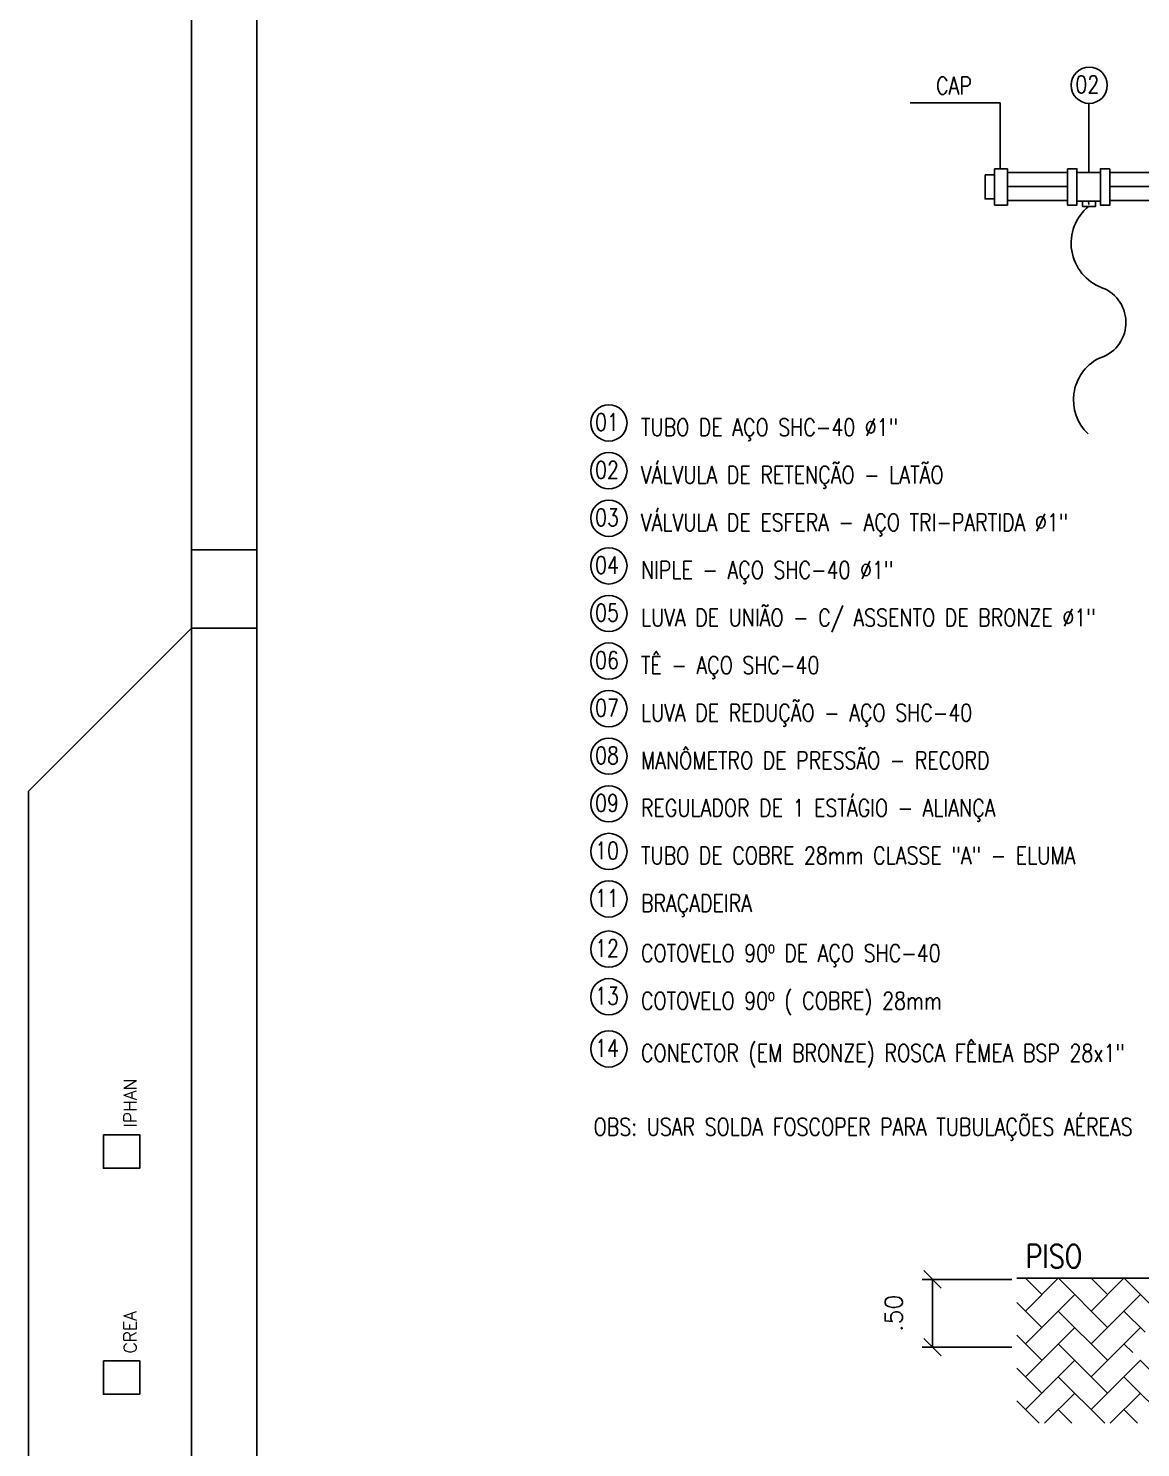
# Model space of a CAD drawing. Header units: millimetres. Extents: x 23536 to 47095, y 9984 to 20154.
# Drawn here: x 23617.47 to 23630.24, y 9996.04 to 10012.34 of the extents above; entities that cross this region are included whole.
import ezdxf
from ezdxf.enums import TextEntityAlignment as Align

# ---------------------------------------------------------------- set-up
doc = ezdxf.new("R2010")
doc.units = ezdxf.units.MM
doc.header["$LTSCALE"] = 30
doc.header["$MEASUREMENT"] = 0
doc.layers.get('0').update_dxf_attribs({"linetype": 'CONTINUOUS'})
for name, color, linetype in [('ARQ', 8, 'CONTINUOUS'), ('CERC02', 3, 'CONTINUOUS'), ('COTAS', 7, 'CONTINUOUS'), ('DIM', 7, 'CONTINUOUS'), ('INC', 7, 'CONTINUOUS'), ('LAYER8', 1, 'CONTINUOUS'), ('NORMO-INST', 3, 'CONTINUOUS'), ('TEXTO05', 21, 'CONTINUOUS')]:
    doc.layers.add(name, color=color, linetype=linetype)
doc.styles.add('ROMANS', font='romans.shx', dxfattribs={"height": 0.14})

# ---------------------------------------------------------------- blocks, each defined once
blk = doc.blocks.new('_OBLIQUE')
at = {"color": 0, "linetype": 'ByBlock'}
blk.add_line((-0.5, -0.5), (0.5, 0.5), dxfattribs=at)

msp = doc.modelspace()

# ---------------------------------------------------------------- linework, layer by layer
at = {"layer": 'ARQ'}
for p, q in [((23628.713, 10010.529), (23629.403, 10010.529)), ((23630.525, 10010.529), (23629.891, 10010.529)), ((23628.764, 9997.973), (23627.733, 9997.973)), ((23627.853, 9997.973), (23627.853, 9997.193)), ((23628.921, 9997.609), (23629.297, 9997.985)), ((23629.109, 9997.798), (23628.922, 9997.985)), ((23629.864, 9997.421), (23629.299, 9997.985)), ((23629.675, 9997.609), (23630.051, 9997.985)), ((23629.864, 9997.798), (23629.676, 9997.985)), ((23630.618, 9997.421), (23630.053, 9997.985)), ((23629.109, 9997.421), (23628.822, 9997.709)), ((23628.921, 9997.232), (23629.487, 9997.798)), ((23629.675, 9997.232), (23630.241, 9997.798)), ((23629.864, 9997.044), (23629.298, 9997.609)), ((23630.294, 9997.367), (23630.052, 9997.609)), ((23628.921, 9996.855), (23629.487, 9997.421)), ((23629.675, 9996.855), (23630.241, 9997.421)), ((23628.764, 9997.193), (23627.733, 9997.193)), ((23629.109, 9997.044), (23628.822, 9997.331)), ((23629.864, 9996.667), (23629.298, 9997.232)), ((23630.153, 9997.131), (23630.052, 9997.232)), ((23628.921, 9996.478), (23629.487, 9997.044)), ((23629.675, 9996.478), (23630.241, 9997.044)), ((23630.618, 9996.667), (23630.239, 9997.045)), ((23629.109, 9996.667), (23628.822, 9996.954)), ((23629.832, 9996.321), (23629.298, 9996.855)), ((23630.587, 9996.321), (23630.052, 9996.855)), ((23629.078, 9996.321), (23628.822, 9996.577)), ((23629.141, 9996.321), (23629.487, 9996.667)), ((23629.895, 9996.321), (23630.241, 9996.667)), ((23629.455, 9996.321), (23629.298, 9996.478)), ((23630.209, 9996.321), (23630.052, 9996.478))]:
    msp.add_line(p, q, dxfattribs=at)
at = {"layer": 'CERC02'}
for p, q in [((23619.34, 10028.63), (23619.34, 9984.08)), ((23619.34, 10006.355), (23620.09, 10006.355)), ((23617.465, 10003.58), (23619.34, 10005.455)), ((23619.34, 10005.455), (23620.09, 10005.455)), ((23617.465, 9984.08), (23617.465, 10003.58))]:
    msp.add_line(p, q, dxfattribs=at)
at = {"layer": 'COTAS'}
for points in [[(23618.327, 9999.635), (23618.745, 9999.635), (23618.745, 9999.25), (23618.327, 9999.25)], [(23618.327, 9997.039), (23618.745, 9997.039), (23618.745, 9996.653), (23618.327, 9996.653)]]:
    msp.add_lwpolyline(points, close=True, dxfattribs=at)
at = {"layer": 'INC'}
for p, q in [((23629.403, 10010.689), (23628.72, 10010.689)), ((23633.903, 10010.689), (23629.891, 10010.689)), ((23629.403, 10010.365), (23628.72, 10010.365)), ((23630.525, 10010.365), (23629.891, 10010.365)), ((23634.163, 9997.985), (23628.822, 9997.985))]:
    msp.add_line(p, q, dxfattribs=at)
for centre, radius, start, end in [((23629.99, 10009.876), 0.545, 128.7677, 249.6226), ((23629.648, 10008.965), 0.427, 284.9294, 69.2448), ((23630.009, 10008.077), 0.537, 117.7884, 226.6871)]:
    msp.add_arc(centre, radius, start, end, dxfattribs=at)
at = {"layer": 'LAYER8'}
msp.add_line((23620.09, 10027.88), (23620.09, 9984.83), dxfattribs=at)
at = {"layer": 'NORMO-INST'}
for p, q in [((23628.628, 10011.489), (23627.595, 10011.489)), ((23628.628, 10011.489), (23628.628, 10010.732)), ((23629.649, 10011.489), (23629.649, 10010.69)), ((23629.646, 10010.358), (23629.647, 10010.319))]:
    msp.add_line(p, q, dxfattribs=at)
for points in [[(23628.565, 10010.732), (23628.713, 10010.732), (23628.713, 10010.314), (23628.565, 10010.314)], [(23629.403, 10010.732), (23629.512, 10010.732), (23629.512, 10010.314), (23629.403, 10010.314)], [(23629.891, 10010.732), (23629.782, 10010.732), (23629.782, 10010.314), (23629.891, 10010.314)], [(23628.456, 10010.663), (23628.565, 10010.663), (23628.565, 10010.384), (23628.456, 10010.384)], [(23629.782, 10010.359), (23629.782, 10010.69), (23629.512, 10010.69), (23629.512, 10010.359)]]:
    msp.add_lwpolyline(points, close=True, dxfattribs=at)
msp.add_lwpolyline([(23629.574, 10010.359), (23629.574, 10010.299), (23629.727, 10010.299), (23629.727, 10010.359)], dxfattribs=at)
for centre in [(23629.653, 10011.69), (23624.135, 10007.811), (23624.135, 10007.263), (23624.135, 10006.716), (23624.135, 10006.169), (23624.135, 10005.623), (23624.135, 10005.076), (23624.135, 10004.529), (23624.135, 10003.983), (23624.135, 10003.436), (23624.135, 10002.889), (23624.135, 10002.343), (23624.135, 10001.767), (23624.135, 10001.22), (23624.135, 10000.62)]:
    msp.add_circle(centre, 0.208, dxfattribs=at)

# ---------------------------------------------------------------- block references
at = {"layer": 'ARQ', "xscale": 0.2000000000007276, "yscale": 0.2000000000007276, "zscale": 0.2000000000007276}
for p, rotation in [((23627.853, 9997.973), 90), ((23627.853, 9997.193), 270)]:
    msp.add_blockref('_OBLIQUE', p, dxfattribs=dict(at, rotation=rotation))

# ---------------------------------------------------------------- texts
at = {"layer": 'ARQ', "color": 4, "insert": (23627.407, 9997.583), "char_height": 0.2, "attachment_point": 5, "rotation": 90, "style": 'ROMANS'}
msp.add_mtext('.50', dxfattribs=at)
at = {"layer": 'DIM', "color": 7, "style": 'ROMANS', "width": 0.8}
for s, p in [('02', (23629.494, 10011.6)), ('01', (23623.976, 10007.721)), ('02', (23623.976, 10007.172)), ('03', (23623.976, 10006.626)), ('04', (23623.976, 10006.079)), ('05', (23623.976, 10005.532)), ('06', (23623.976, 10004.986)), ('07', (23623.976, 10004.439)), ('08', (23623.976, 10003.892)), ('09', (23623.976, 10003.346)), ('10', (23623.976, 10002.799)), ('11', (23623.976, 10002.252)), ('12', (23623.976, 10001.677)), ('13', (23623.976, 10001.13)), ('14', (23623.976, 10000.53))]:
    msp.add_text(s, height=0.2, dxfattribs=at).set_placement(p)
at = {"layer": 'NORMO-INST', "style": 'ROMANS', "width": 0.8}
for s, height, p in [('CAP', 0.2, (23627.893, 10011.586)), ('TUBO DE AÇO SHC-40 %%C1"', 0.2, (23624.503, 10007.662)), ('VÁLVULA DE RETENÇÃO - LATÃO', 0.2, (23624.503, 10007.115)), ('VÁLVULA DE ESFERA - AÇO TRI-PARTIDA %%C1"', 0.2, (23624.503, 10006.569)), ('NIPLE - AÇO SHC-40 %%C1"', 0.2, (23624.503, 10006.022)), ('LUVA DE UNIÃO - C/ ASSENTO DE BRONZE %%C1"', 0.2, (23624.503, 10005.475)), ('TÊ - AÇO SHC-40', 0.2, (23624.503, 10004.929)), ('LUVA DE REDUÇÃO - AÇO SHC-40', 0.2, (23624.503, 10004.382)), ('MANÔMETRO DE PRESSÃO - RECORD', 0.2, (23624.503, 10003.835)), ('REGULADOR DE 1 ESTÁGIO - ALIANÇA', 0.2, (23624.503, 10003.289)), ('TUBO DE COBRE 28mm CLASSE "A" - ELUMA', 0.2, (23624.503, 10002.742)), ('BRAÇADEIRA', 0.2, (23624.503, 10002.195)), ('COTOVELO 90º DE AÇO SHC-40', 0.2, (23624.503, 10001.62)), ('COTOVELO 90º ( COBRE) 28mm', 0.2, (23624.503, 10001.073)), ('CONECTOR (EM BRONZE) ROSCA FÊMEA BSP 28x1"', 0.2, (23624.503, 10000.473)), ('OBS: USAR SOLDA FOSCOPER PARA TUBULAÇÕES AÉREAS', 0.2, (23623.959, 9999.625)), ('PISO', 0.2667, (23628.924, 9998.106))]:
    msp.add_text(s, height=height, dxfattribs=at).set_placement(p)
at = {"layer": 'TEXTO05', "style": 'ROMANS'}
for s, p in [('IPHAN', (23618.563, 9999.719)), ('CREA', (23618.563, 9997.122))]:
    msp.add_text(s, height=0.144, rotation=90, dxfattribs=at).set_placement(p, align=Align.TOP_LEFT)

doc.saveas('drawing.dxf')
